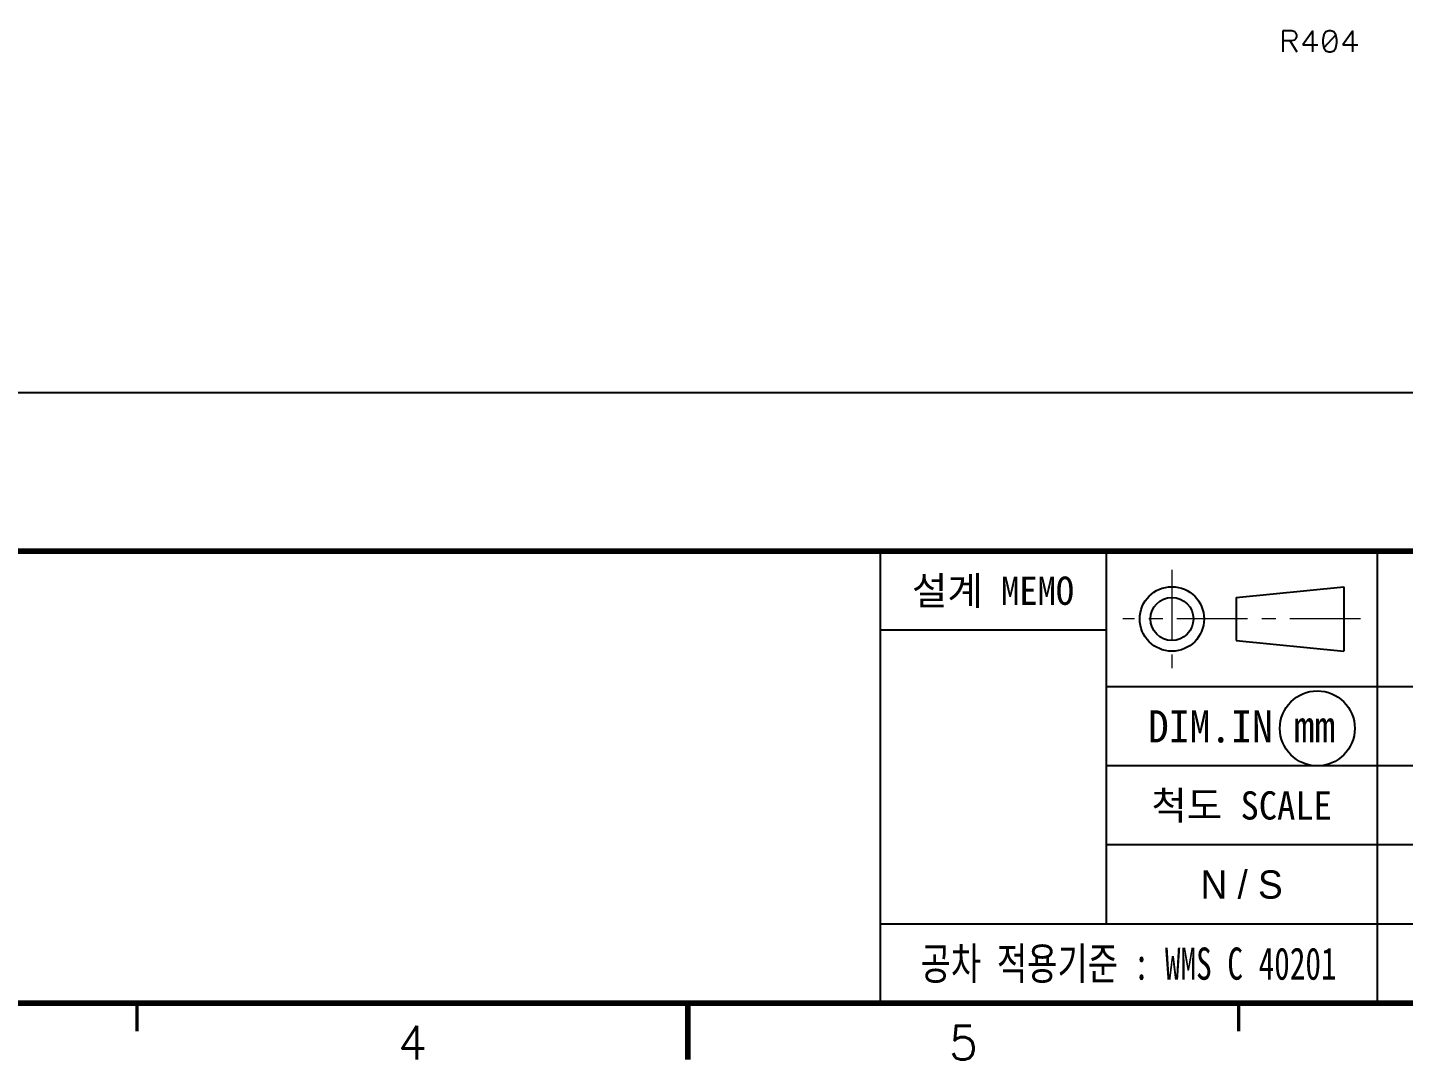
# Model space of a CAD drawing. Extents: x 295 to 953, y 10 to 290.
# Drawn here: x 628.5 to 750.3, y 9.8 to 101.3 of the extents above; entities that cross this region are included whole.
import ezdxf
from ezdxf.enums import TextEntityAlignment as Align

# ---------------------------------------------------------------- set-up
doc = ezdxf.new("R2010")
doc.units = 0
doc.header["$LTSCALE"] = 5
doc.header["$MEASUREMENT"] = 0
doc.linetypes.add('CENTER', pattern=[2, 1.25, -0.25, 0.25, -0.25])
doc.layers.get('0').update_dxf_attribs({"linetype": 'CONTINUOUS', "lineweight": 25})
doc.layers.add('2', color=2, linetype='CENTER', lineweight=13)
for name, color, linetype in [('DV-DPO-A6_BSK', 2, 'CONTINUOUS'), ('SHEET', 3, 'CONTINUOUS'), ('문자', 4, 'CONTINUOUS'), ('테두리', 3, 'CONTINUOUS')]:
    doc.layers.add(name, color=color, linetype=linetype)
doc.styles.get("Standard").update_dxf_attribs({"font": 'simplex.shx'})
doc.styles.add('굴림', font='')
doc.styles.add('굴림체', font='')
doc.styles.get('굴림').set_extended_font_data('Gulim')
doc.styles.get('굴림체').set_extended_font_data('GulimChe')

# ---------------------------------------------------------------- blocks, each defined once
blk = doc.blocks.new('C')
at = {"layer": '2'}
for p, q in [((252.83, 53.35), (252.83, 44.65)), ((269.53, 49), (248.48, 49))]:
    blk.add_line(p, q, dxfattribs=at)
at = {"layer": 'SHEET'}
for p, q in [((227, 55), (227, 15)), ((247, 55), (247, 22)), ((271, 55), (271, 15)), ((271, 55), (271, 15)), ((247, 48), (227, 48)), ((333, 43), (247, 43)), ((333, 36), (247, 36)), ((311, 29), (247, 29)), ((311, 22), (227, 22))]:
    blk.add_line(p, q, dxfattribs=at)
at = {"layer": 'SHEET', "color": 4}
for p, q in [((258.53, 50.9), (268.03, 51.85)), ((268.03, 51.85), (268.03, 46.15)), ((258.53, 50.9), (258.53, 47.1)), ((258.53, 47.1), (268.03, 46.15))]:
    blk.add_line(p, q, dxfattribs=at)
for radius in [2.85, 1.9]:
    blk.add_circle((252.83, 49), radius, dxfattribs=at)
at = {"layer": 'SHEET'}
blk.add_circle((265.7, 39.32), 3.32, dxfattribs=at)
at = {"layer": '테두리'}
for points, const_width in [([(15, 285), (15, 15), (405, 15), (405, 285), (15, 285)], 0.5), ([(15, 55), (405, 55)], 0.5), ([(161.25, 12.5), (161.25, 15)], 0.3), ([(210, 10), (210, 15)], 0.5), ([(258.75, 12.5), (258.75, 15)], 0.3)]:
    blk.add_lwpolyline(points, dxfattribs=dict(at, const_width=const_width))
at = {"layer": '문자', "style": '굴림체'}
for s, height, p in [('설계 MEMO', 2.5, (237, 51.5)), ('DIM.IN mm', 2.85, (259, 39.5)), ('척도 SCALE', 2.5, (259, 32.5))]:
    blk.add_text(s, height=height, dxfattribs=at).set_placement(p, align=Align.MIDDLE_CENTER)
at = {"layer": '문자', "style": '굴림체', "width": 0.75}
blk.add_text('공차 적용기준 : WMS C 40201', height=2.85, dxfattribs=at).set_placement((249, 18.5), align=Align.MIDDLE_CENTER)
at = {"layer": '문자'}
for s, p in [('4', (185.62, 11.5)), ('5', (234.38, 11.5))]:
    blk.add_text(s, height=3, dxfattribs=at).set_placement(p, align=Align.MIDDLE)

msp = doc.modelspace()

# ---------------------------------------------------------------- linework, layer by layer
at = {"layer": 'DV-DPO-A6_BSK', "color": 7}
for p, q in [((740.43, 101.06), (739.63, 101.06)), ((739.63, 101.06), (739.63, 99.2)), ((739.63, 100.18), (740.43, 100.18)), ((740.25, 100.18), (740.87, 99.2)), ((740.69, 100.97), (740.43, 101.06)), ((740.43, 100.18), (740.69, 100.26)), ((740.78, 100.88), (740.69, 100.97)), ((740.69, 100.26), (740.78, 100.35)), ((740.87, 100.71), (740.78, 100.88)), ((740.78, 100.35), (740.87, 100.53)), ((740.87, 100.53), (740.87, 100.71)), ((742.29, 101.06), (741.4, 99.82)), ((742.29, 99.2), (742.29, 101.06)), ((743.26, 100.71), (743.17, 100.26)), ((743.17, 100.26), (743.17, 100)), ((743.17, 100), (743.26, 99.56)), ((743.43, 100.97), (743.26, 100.71)), ((744.32, 100.71), (743.26, 99.56)), ((743.7, 101.06), (743.43, 100.97)), ((743.87, 101.06), (743.7, 101.06)), ((744.14, 100.97), (743.87, 101.06)), ((744.32, 100.71), (744.14, 100.97)), ((744.4, 100.26), (744.32, 100.71)), ((744.32, 99.56), (744.4, 100)), ((744.4, 100), (744.4, 100.26)), ((745.82, 101.06), (744.94, 99.82)), ((745.82, 99.2), (745.82, 101.06)), ((741.4, 99.82), (742.73, 99.82)), ((743.26, 99.56), (743.43, 99.29)), ((743.43, 99.29), (743.7, 99.2)), ((743.7, 99.2), (743.87, 99.2)), ((743.87, 99.2), (744.14, 99.29)), ((744.14, 99.29), (744.32, 99.56)), ((744.94, 99.82), (746.26, 99.82)), ((845.88, 69), (529.08, 69))]:
    msp.add_line(p, q, dxfattribs=at)

# ---------------------------------------------------------------- block references
msp.add_blockref('C', (476.98, 0))

# ---------------------------------------------------------------- texts
at = {"layer": '문자', "style": '굴림'}
msp.add_text('N / S', height=2.5, dxfattribs=at).set_placement((735.98, 25.5), align=Align.MIDDLE_CENTER)

doc.saveas('drawing.dxf')
